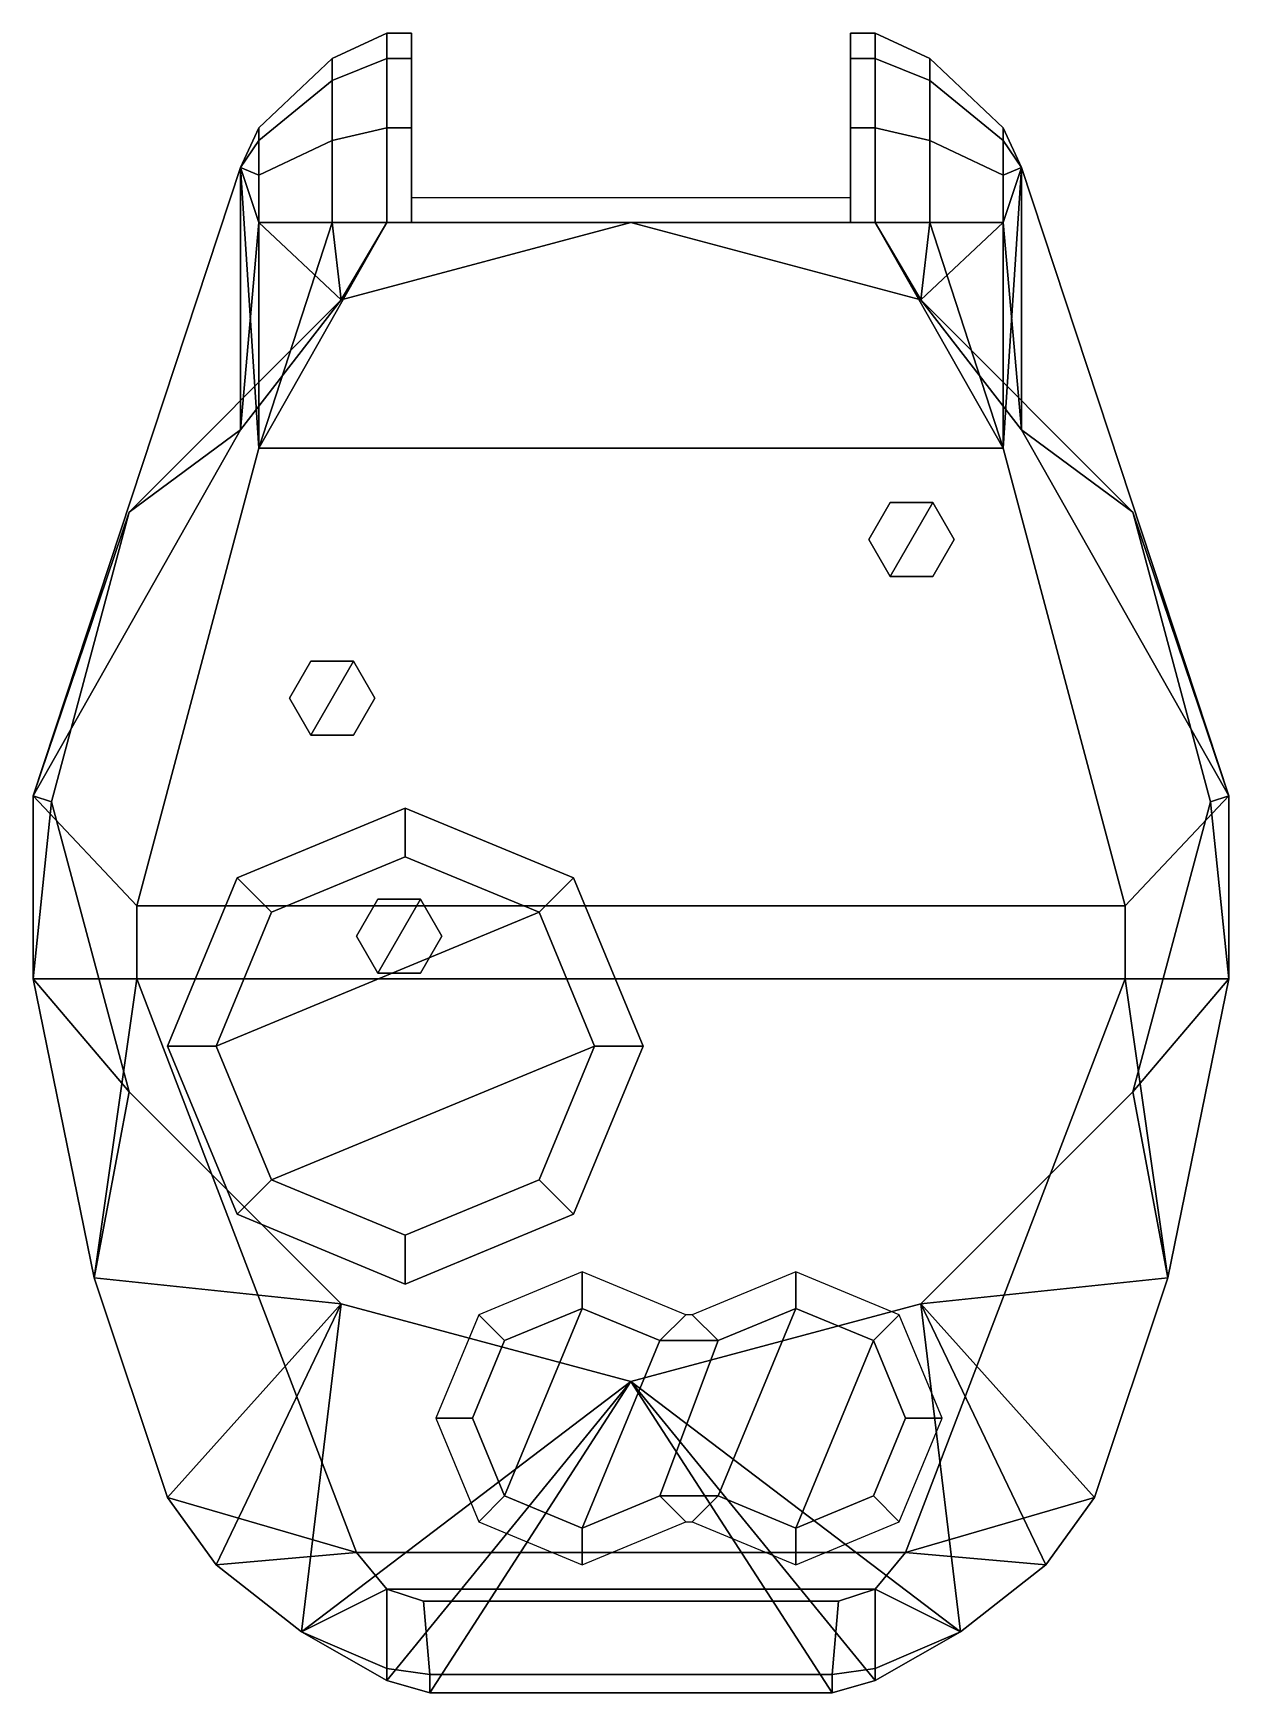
# Model space of a CAD drawing. Extents: x -0.98 to 0.98, y -1.46 to 1.26.
import ezdxf

# ---------------------------------------------------------------- set-up
doc = ezdxf.new("R2010")
doc.units = 0
doc.layers.add('TURRET', color=2, linetype='CONTINUOUS')

msp = doc.modelspace()

# ---------------------------------------------------------------- linework, layer by layer
at = {"layer": 'TURRET'}
for points in [[(-0.4899999999999998, 1.218467875173176, 0.4200000000000001), (-0.3999999999999999, 1.259999999999999, 0.4200000000000001), (-0.3999999999999999, 1.218467875173176, 0.264999999999999), (-0.4899999999999998, 1.1825, 0.2857660624134104)], [(-0.4899999999999998, 1.1825, 0.5542339375865899), (-0.3999999999999999, 1.218467875173176, 0.5749999999999977), (-0.3999999999999999, 1.259999999999999, 0.4200000000000001), (-0.4899999999999998, 1.218467875173176, 0.4200000000000001)], [(-0.36, 1.218467875173176, 0.5750000000000013), (-0.36, 1.259999999999999, 0.4200000000000001), (-0.4, 1.259999999999999, 0.4200000000000001), (-0.4, 1.218467875173176, 0.5750000000000013)], [(-0.36, 1.259999999999999, 0.4200000000000001), (-0.36, 1.218467875173176, 0.264999999999999), (-0.4, 1.218467875173176, 0.264999999999999), (-0.4, 1.259999999999999, 0.4200000000000001)], [(0.4, 1.259999999999999, 0.4200000000000001), (0.4, 1.218467875173176, 0.264999999999999), (0.36, 1.218467875173176, 0.264999999999999), (0.36, 1.259999999999999, 0.4200000000000001)], [(0.4, 1.218467875173176, 0.5750000000000013), (0.4, 1.259999999999999, 0.4200000000000001), (0.36, 1.259999999999999, 0.4200000000000001), (0.36, 1.218467875173176, 0.5750000000000013)], [(0.4899999999999994, 1.1825, 0.2857660624134104), (0.3999999999999995, 1.218467875173176, 0.2650000000000026), (0.3999999999999995, 1.259999999999999, 0.4200000000000001), (0.4899999999999994, 1.218467875173176, 0.4200000000000001)], [(0.4899999999999994, 1.218467875173176, 0.4200000000000001), (0.3999999999999995, 1.259999999999999, 0.4200000000000001), (0.3999999999999999, 1.218467875173176, 0.5750000000000013), (0.4899999999999998, 1.1825, 0.5542339375865899)], [(-0.6099999999999999, 1.104999999999999, 0.4200000000000001), (-0.4899999999999998, 1.218467875173176, 0.4200000000000001), (-0.4899999999999998, 1.1825, 0.2857660624134104), (-0.6099999999999999, 1.084233937586588, 0.3424999999999996)], [(-0.6099999999999999, 1.084233937586588, 0.4974999999999972), (-0.4899999999999998, 1.1825, 0.5542339375865899), (-0.4899999999999998, 1.218467875173176, 0.4200000000000001), (-0.6099999999999999, 1.104999999999999, 0.4200000000000001)], [(-0.4899999999999998, 1.084233937586589, 0.6525000000000019), (-0.3999999999999999, 1.105, 0.6884678751731761), (-0.3999999999999999, 1.218467875173176, 0.5749999999999977), (-0.4899999999999998, 1.1825, 0.5542339375865899)], [(-0.4899999999999998, 1.1825, 0.2857660624134104), (-0.3999999999999999, 1.218467875173176, 0.264999999999999), (-0.3999999999999999, 1.105, 0.1515321248268242), (-0.4899999999999998, 1.084233937586589, 0.1874999999999984)], [(-0.36, 1.105, 0.6884678751731761), (-0.36, 1.218467875173176, 0.5750000000000013), (-0.4, 1.218467875173176, 0.5750000000000013), (-0.4, 1.105, 0.6884678751731761)], [(-0.36, 1.218467875173176, 0.264999999999999), (-0.36, 1.105, 0.1515321248268242), (-0.4, 1.105, 0.1515321248268242), (-0.4, 1.218467875173176, 0.264999999999999)], [(0.4, 1.105, 0.6884678751731761), (0.4, 1.218467875173176, 0.5750000000000013), (0.36, 1.218467875173176, 0.5750000000000013), (0.36, 1.105, 0.6884678751731761)], [(0.4, 1.218467875173176, 0.264999999999999), (0.4, 1.105, 0.1515321248268242), (0.36, 1.105, 0.1515321248268242), (0.36, 1.218467875173176, 0.264999999999999)], [(0.4899999999999998, 1.1825, 0.5542339375865899), (0.3999999999999999, 1.218467875173176, 0.5750000000000013), (0.3999999999999999, 1.105, 0.6884678751731761), (0.4899999999999998, 1.084233937586589, 0.6525000000000019)], [(0.4899999999999994, 1.084233937586589, 0.1874999999999984), (0.3999999999999995, 1.105, 0.1515321248268242), (0.3999999999999995, 1.218467875173176, 0.2650000000000026), (0.4899999999999994, 1.1825, 0.2857660624134104)], [(0.6099999999999995, 1.084233937586588, 0.3425000000000031), (0.4899999999999994, 1.1825, 0.2857660624134104), (0.4899999999999994, 1.218467875173176, 0.4200000000000001), (0.6099999999999995, 1.104999999999999, 0.4200000000000001)], [(0.6099999999999995, 1.104999999999999, 0.4200000000000001), (0.4899999999999994, 1.218467875173176, 0.4200000000000001), (0.4899999999999998, 1.1825, 0.5542339375865899), (0.6099999999999999, 1.084233937586588, 0.4975000000000007)], [(-0.6099999999999999, 1.027499999999999, 0.5542339375865899), (-0.4899999999999998, 1.084233937586589, 0.6525000000000019), (-0.4899999999999998, 1.1825, 0.5542339375865899), (-0.6099999999999999, 1.084233937586588, 0.4974999999999972)], [(-0.6099999999999999, 1.084233937586588, 0.3424999999999996), (-0.4899999999999998, 1.1825, 0.2857660624134104), (-0.4899999999999998, 1.084233937586589, 0.1874999999999984), (-0.6099999999999999, 1.027499999999999, 0.2857660624134104)], [(0.6099999999999999, 1.084233937586588, 0.4975000000000007), (0.4899999999999998, 1.1825, 0.5542339375865899), (0.4899999999999998, 1.084233937586589, 0.6525000000000019), (0.6099999999999999, 1.027499999999999, 0.5542339375865899)], [(0.6099999999999995, 1.027499999999999, 0.2857660624134104), (0.4899999999999994, 1.084233937586589, 0.1874999999999984), (0.4899999999999994, 1.1825, 0.2857660624134104), (0.6099999999999995, 1.084233937586588, 0.3425000000000031)], [(-0.6400000000000006, 1.04, 0.3300000000000003), (-0.6099999999999999, 1.084233937586588, 0.4974999999999972), (-0.6099999999999999, 1.104999999999999, 0.4200000000000001), (-0.6400000000000006, 1.04, 0.3300000000000003)], [(-0.6400000000000006, 1.04, 0.3300000000000003), (-0.6099999999999999, 1.104999999999999, 0.4200000000000001), (-0.6099999999999999, 1.084233937586588, 0.3424999999999996), (-0.6400000000000006, 1.04, 0.3300000000000003)], [(-0.4899999999999998, 1.084233937586589, 0.1874999999999984), (-0.3999999999999999, 1.105, 0.1515321248268242), (-0.3999999999999999, 0.9499999999999992, 0.1100000000000014), (-0.4899999999999998, 0.9499999999999992, 0.1515321248268242)], [(-0.4899999999999998, 0.9499999999999992, 0.6884678751731761), (-0.3999999999999999, 0.9499999999999992, 0.7299999999999989), (-0.3999999999999999, 1.105, 0.6884678751731761), (-0.4899999999999998, 1.084233937586589, 0.6525000000000019)], [(-0.36, 1.105, 0.1515321248268242), (-0.36, 0.9500000000000001, 0.1100000000000014), (-0.4, 0.9500000000000001, 0.1100000000000014), (-0.4, 1.105, 0.1515321248268242)], [(-0.36, 0.9500000000000001, 0.7300000000000006), (-0.36, 1.105, 0.6884678751731761), (-0.4, 1.105, 0.6884678751731761), (-0.4, 0.9500000000000001, 0.7300000000000006)], [(0.4, 1.105, 0.1515321248268242), (0.4, 0.9500000000000001, 0.1100000000000014), (0.36, 0.9500000000000001, 0.1100000000000014), (0.36, 1.105, 0.1515321248268242)], [(0.4, 0.9500000000000001, 0.7300000000000006), (0.4, 1.105, 0.6884678751731761), (0.36, 1.105, 0.6884678751731761), (0.36, 0.9500000000000001, 0.7300000000000006)], [(0.4899999999999994, 0.9499999999999992, 0.1515321248268242), (0.3999999999999995, 0.9499999999999992, 0.1100000000000014), (0.3999999999999995, 1.105, 0.1515321248268242), (0.4899999999999994, 1.084233937586589, 0.1874999999999984)], [(0.4899999999999998, 1.084233937586589, 0.6525000000000019), (0.3999999999999999, 1.105, 0.6884678751731761), (0.3999999999999999, 0.9499999999999992, 0.7299999999999989), (0.4899999999999998, 0.9499999999999992, 0.6884678751731761)], [(0.6400000000000006, 1.04, 0.3300000000000038), (0.6099999999999995, 1.104999999999999, 0.4200000000000001), (0.6099999999999999, 1.084233937586588, 0.4975000000000007), (0.6400000000000006, 1.04, 0.3300000000000038)], [(0.6400000000000006, 1.04, 0.3300000000000038), (0.6099999999999995, 1.084233937586588, 0.3425000000000031), (0.6099999999999995, 1.104999999999999, 0.4200000000000001), (0.6400000000000006, 1.04, 0.3300000000000038)], [(-0.6400000000000006, 1.04, 0.3300000000000003), (-0.6099999999999999, 1.027499999999999, 0.5542339375865899), (-0.6099999999999999, 1.084233937586588, 0.4974999999999972), (-0.6400000000000006, 1.04, 0.3300000000000003)], [(-0.6400000000000006, 1.04, 0.3300000000000003), (-0.6099999999999999, 1.084233937586588, 0.3424999999999996), (-0.6099999999999999, 1.027499999999999, 0.2857660624134104), (-0.6400000000000006, 1.04, 0.3300000000000003)], [(-0.6099999999999999, 0.9499999999999992, 0.5749999999999977), (-0.4899999999999998, 0.9499999999999992, 0.6884678751731761), (-0.4899999999999998, 1.084233937586589, 0.6525000000000019), (-0.6099999999999999, 1.027499999999999, 0.5542339375865899)], [(-0.6099999999999999, 1.027499999999999, 0.2857660624134104), (-0.4899999999999998, 1.084233937586589, 0.1874999999999984), (-0.4899999999999998, 0.9499999999999992, 0.1515321248268242), (-0.6099999999999999, 0.9499999999999992, 0.2650000000000026)], [(0.6099999999999999, 1.027499999999999, 0.5542339375865899), (0.4899999999999998, 1.084233937586589, 0.6525000000000019), (0.4899999999999998, 0.9499999999999992, 0.6884678751731761), (0.6099999999999999, 0.9499999999999992, 0.5749999999999977)], [(0.6099999999999995, 0.9499999999999992, 0.2650000000000026), (0.4899999999999994, 0.9499999999999992, 0.1515321248268242), (0.4899999999999994, 1.084233937586589, 0.1874999999999984), (0.6099999999999995, 1.027499999999999, 0.2857660624134104)], [(0.6400000000000006, 1.04, 0.3300000000000038), (0.6099999999999999, 1.084233937586588, 0.4975000000000007), (0.6099999999999999, 1.027499999999999, 0.5542339375865899), (0.6400000000000006, 1.04, 0.3300000000000038)], [(0.6400000000000006, 1.04, 0.3300000000000038), (0.6099999999999995, 1.027499999999999, 0.2857660624134104), (0.6099999999999995, 1.084233937586588, 0.3425000000000031), (0.6400000000000006, 1.04, 0.3300000000000038)], [(-0.9800000000000004, 0.0099999999999998, 0.3300000000000003), (-0.6400000000000006, 1.04, 0.3300000000000003), (-0.6400000000000006, 0.6099999999999995, 0.1700000000000001), (-0.9800000000000004, 0.0099999999999998, 0.1700000000000001)], [(-0.8099999999999987, -0.169999999999999, 0.8299999999999966), (-0.6099999999999995, 0.5800000000000001, 0.8299999999999966), (-0.6400000000000006, 1.04, 0.3300000000000003), (-0.9800000000000004, 0.0099999999999998, 0.3300000000000003)], [(-0.6099999999999997, 0.5800000000000001, 0.8299999999999966), (-0.6099999999999997, 0.5800000000000001, 0.8299999999999966), (-0.6099999999999999, 0.9499999999999992, 0.5749999999999977), (-0.6400000000000006, 1.04, 0.3300000000000003)], [(-0.6400000000000006, 1.04, 0.3300000000000003), (-0.6099999999999999, 0.9499999999999921, 0.5750000000000013), (-0.6099999999999999, 1.027499999999999, 0.5542339375865899), (-0.6400000000000006, 1.04, 0.3300000000000003)], [(-0.6400000000000006, 1.04, 0.3300000000000003), (-0.6099999999999999, 1.027499999999999, 0.2857660624134104), (-0.6099999999999999, 0.9499999999999992, 0.2650000000000026), (-0.6400000000000006, 1.04, 0.3300000000000003)], [(-0.6400000000000006, 1.04, 0.3300000000000003), (-0.6099999999999999, 0.9499999999999992, 0.2650000000000026), (-0.6400000000000006, 0.6099999999999995, 0.1700000000000001), (-0.6400000000000006, 1.04, 0.3300000000000003)], [(0.9800000000000004, 0.0099999999999998, 0.3300000000000038), (0.6400000000000006, 1.04, 0.3300000000000038), (0.61, 0.5800000000000001, 0.8299999999999966), (0.81, -0.169999999999999, 0.8299999999999966)], [(0.6400000000000006, 1.04, 0.3300000000000038), (0.6099999999999999, 0.9499999999999992, 0.5749999999999977), (0.6099999999999999, 0.5800000000000001, 0.8299999999999966), (0.6400000000000006, 1.04, 0.3300000000000038)], [(0.6400000000000006, 1.04, 0.3300000000000038), (0.6099999999999999, 1.027499999999999, 0.5542339375865899), (0.6099999999999999, 0.9499999999999921, 0.5750000000000013), (0.6400000000000006, 1.04, 0.3300000000000038)], [(0.6400000000000006, 1.04, 0.3300000000000038), (0.6099999999999995, 0.9499999999999992, 0.2650000000000026), (0.6099999999999995, 1.027499999999999, 0.2857660624134104), (0.6400000000000006, 1.04, 0.3300000000000038)], [(0.6400000000000006, 1.04, 0.3300000000000038), (0.6400000000000006, 0.6099999999999995, 0.1700000000000037), (0.6099999999999995, 0.9499999999999992, 0.2650000000000026), (0.6400000000000006, 1.04, 0.3300000000000038)], [(0.9800000000000004, 0.0099999999999998, 0.1700000000000037), (0.6400000000000006, 0.6099999999999995, 0.1700000000000037), (0.6400000000000006, 1.04, 0.3300000000000038), (0.9800000000000004, 0.0099999999999998, 0.3300000000000038)], [(0.36, 0.9500000000000001, 0.7300000000000006), (0.3599999999999999, 0.9900000000000002, 0.719282032302756), (-0.36, 0.9900000000000002, 0.719282032302756), (-0.36, 0.9500000000000001, 0.7300000000000006)], [(-0.6400000000000006, 0.6099999999999995, 0.1700000000000001), (-0.6099999999999999, 0.9499999999999992, 0.2650000000000026), (-0.4749999999999999, 0.8227241335952166, 0.0999999999999999)], [(-0.6099999999999997, 0.5800000000000001, 0.8299999999999966), (-0.6099999999999994, 0.5800000000000001, 0.8299999999999966), (-0.4899999999999998, 0.9499999999999992, 0.6884678751731761), (-0.6099999999999999, 0.9499999999999992, 0.5749999999999977)], [(-0.6099999999999999, 0.9499999999999992, 0.2650000000000026), (-0.4899999999999998, 0.9499999999999992, 0.1515321248268242), (-0.4749999999999999, 0.8227241335952166, 0.0999999999999999)], [(0.61, 0.5800000000000001, 0.8299999999999966), (0.4, 0.9500000000000001, 0.7299999999999989), (-0.4, 0.9500000000000001, 0.7299999999999989), (-0.6099999999999994, 0.5800000000000001, 0.8299999999999966)], [(-0.6099999999999994, 0.5800000000000001, 0.8299999999999966), (-0.6099999999999994, 0.5800000000000001, 0.8299999999999966), (-0.3999999999999999, 0.9500000000000001, 0.7299999999999989), (-0.4899999999999998, 0.9499999999999992, 0.6884678751731761)], [(-0.4899999999999998, 0.9499999999999992, 0.1515321248268242), (-0.3999999999999999, 0.9499999999999992, 0.1100000000000014), (-0.4749999999999999, 0.8227241335952166, 0.0999999999999999)], [(1e-16, 0.9500000000000001), (-0.4749999999999999, 0.8227241335952166), (-0.4749999999999999, 0.8227241335952166, 0.0999999999999999), (1e-16, 0.9500000000000001, 0.0999999999999999)], [(1e-16, 0.9500000000000001, 0.0999999999999999), (-0.4749999999999999, 0.8227241335952166, 0.0999999999999999), (-0.4, 0.9500000000000001, 0.1100000000000014), (-0.3999999999999999, 0.9500000000000001, 0.1100000000000014)], [(0.4, 0.9499999999999992, 0.1100000000000014), (1e-16, 0.9500000000000001, 0.0999999999999999), (-0.3999999999999999, 0.9500000000000001, 0.1100000000000014)], [(0.4750000000000001, 0.8227241335952166), (1e-16, 0.9500000000000001), (1e-16, 0.9500000000000001, 0.0999999999999999), (0.4750000000000001, 0.8227241335952166, 0.0999999999999999)], [(0.4750000000000001, 0.8227241335952166, 0.0999999999999999), (1e-16, 0.9500000000000001, 0.0999999999999999), (0.3999999999999995, 0.9499999999999992, 0.1100000000000014), (0.4, 0.9499999999999992, 0.1100000000000014)], [(0.4899999999999994, 0.9499999999999992, 0.1515321248268242), (0.4750000000000001, 0.8227241335952166, 0.0999999999999999), (0.4, 0.9500000000000001, 0.1100000000000014)], [(0.4899999999999998, 0.9499999999999992, 0.6884678751731761), (0.4, 0.9500000000000001, 0.7300000000000006), (0.61, 0.5800000000000001, 0.8299999999999966)], [(0.6099999999999995, 0.9499999999999992, 0.2650000000000026), (0.4750000000000001, 0.8227241335952166, 0.0999999999999999), (0.49, 0.9500000000000001, 0.1515321248268242)], [(0.6400000000000006, 0.6099999999999995, 0.1700000000000037), (0.4750000000000001, 0.8227241335952166, 0.0999999999999999), (0.6100000000000002, 0.9500000000000001, 0.2650000000000026)], [(0.6099999999999999, 0.9499999999999992, 0.5749999999999977), (0.4899999999999998, 0.9499999999999992, 0.6884678751731761), (0.61, 0.5800000000000001, 0.8299999999999966)], [(-0.4749999999999999, 0.8227241335952166), (-0.8227241335952165, 0.4750000000000006), (-0.8227241335952165, 0.4750000000000006, 0.0999999999999999), (-0.4749999999999999, 0.8227241335952166, 0.0999999999999999)], [(-0.8227241335952165, 0.4750000000000006, 0.0999999999999999), (-0.6400000000000007, 0.6099999999999995, 0.1700000000000001), (-0.475, 0.8227241335952166, 0.0999999999999999)], [(0.8227241335952166, 0.4749999999999997), (0.4750000000000001, 0.8227241335952166), (0.4750000000000001, 0.8227241335952166, 0.0999999999999999), (0.8227241335952166, 0.4749999999999997, 0.0999999999999999)], [(0.8227241335952166, 0.4749999999999997, 0.0999999999999999), (0.4750000000000001, 0.8227241335952166, 0.0999999999999999), (0.6400000000000025, 0.609999999999979, 0.1699999999999966)], [(-0.9800000000000004, 0.0099999999999998, 0.1700000000000001), (-0.6400000000000007, 0.6099999999999995, 0.1700000000000001), (-0.8227241335952165, 0.4750000000000006, 0.0999999999999999)], [(0.8227241335952166, 0.4749999999999997, 0.0999999999999999), (0.6400000000000006, 0.6099999999999995, 0.1700000000000037), (0.9800000000000023, 0.0099999999999794, 0.1699999999999966)], [(-0.6099999999999995, 0.5800000000000001, 0.8299999999999966), (-0.8099999999999987, -0.169999999999999, 0.8299999999999966), (0.81, -0.169999999999999, 0.8299999999999966), (0.61, 0.5800000000000001, 0.8299999999999966)], [(0.425, 0.4906217782649103, 0.8300000000000002), (0.39, 0.4299999999999998, 0.8300000000000002), (0.39, 0.4299999999999998, 0.9299999999999998), (0.425, 0.4906217782649103, 0.9299999999999998)], [(0.425, 0.4906217782649103, 0.9299999999999998), (0.3899999999999999, 0.4299999999999998, 0.9299999999999998), (0.425, 0.3693782217350892, 0.9299999999999998), (0.4950000000000001, 0.4906217782649103, 0.9299999999999998)], [(0.4950000000000001, 0.4906217782649103, 0.8300000000000002), (0.425, 0.4906217782649103, 0.8300000000000002), (0.425, 0.4906217782649103, 0.9299999999999998), (0.4950000000000001, 0.4906217782649103, 0.9299999999999998)], [(0.4950000000000001, 0.4906217782649103, 0.9299999999999998), (0.425, 0.3693782217350892, 0.9299999999999998), (0.495, 0.3693782217350892, 0.9299999999999998), (0.5299999999999999, 0.4299999999999998, 0.9299999999999998)], [(0.5300000000000001, 0.4299999999999998, 0.8300000000000002), (0.4950000000000001, 0.4906217782649103, 0.8300000000000002), (0.4950000000000001, 0.4906217782649103, 0.9299999999999998), (0.5300000000000001, 0.4299999999999998, 0.9299999999999998)], [(-0.8227241335952165, 0.4750000000000006, 0.0999999999999999), (-0.8227241335952165, 0.4750000000000006, 0.0999999999999999), (-0.9499999999999984, -5.3e-15, 0.0999999999999999), (-0.9800000000000004, 0.0099999999999998, 0.1700000000000001)], [(-0.8227241335952165, 0.4750000000000006), (-0.95, 9e-16), (-0.95, 9e-16, 0.0999999999999999), (-0.8227241335952165, 0.4750000000000006, 0.0999999999999999)], [(0.95, 0), (0.8227241335952166, 0.4749999999999997), (0.8227241335952166, 0.4749999999999997, 0.0999999999999999), (0.95, 0, 0.0999999999999999)], [(0.9799999999999943, 0.0099999999999758, 0.169999999999993), (0.95, 0, 0.0999999999999999), (0.8227241335952166, 0.4749999999999997, 0.0999999999999999)], [(0.39, 0.4299999999999998, 0.8300000000000002), (0.425, 0.3693782217350892, 0.8300000000000002), (0.425, 0.3693782217350892, 0.9299999999999998), (0.39, 0.4299999999999998, 0.9299999999999998)], [(0.495, 0.3693782217350892, 0.8300000000000002), (0.5300000000000001, 0.4299999999999998, 0.8300000000000002), (0.5300000000000001, 0.4299999999999998, 0.9299999999999998), (0.495, 0.3693782217350892, 0.9299999999999998)], [(0.425, 0.3693782217350892, 0.8300000000000002), (0.495, 0.3693782217350892, 0.8300000000000002), (0.495, 0.3693782217350892, 0.9299999999999998), (0.425, 0.3693782217350892, 0.9299999999999998)], [(-0.525, 0.2306217782649105, 0.8300000000000002), (-0.56, 0.1699999999999999, 0.8300000000000002), (-0.56, 0.1699999999999999, 0.9299999999999998), (-0.525, 0.2306217782649105, 0.9299999999999998)], [(-0.525, 0.2306217782649105, 0.9299999999999998), (-0.56, 0.1699999999999999, 0.9299999999999998), (-0.525, 0.1093782217350894, 0.9299999999999998), (-0.455, 0.2306217782649105, 0.9299999999999998)], [(-0.455, 0.2306217782649105, 0.8300000000000002), (-0.525, 0.2306217782649105, 0.8300000000000002), (-0.525, 0.2306217782649105, 0.9299999999999998), (-0.455, 0.2306217782649105, 0.9299999999999998)], [(-0.455, 0.2306217782649105, 0.9299999999999998), (-0.525, 0.1093782217350894, 0.9299999999999998), (-0.4550000000000001, 0.1093782217350894, 0.9299999999999998), (-0.4200000000000001, 0.1699999999999999, 0.9299999999999998)], [(-0.42, 0.1699999999999999, 0.8300000000000002), (-0.455, 0.2306217782649105, 0.8300000000000002), (-0.455, 0.2306217782649105, 0.9299999999999998), (-0.42, 0.1699999999999999, 0.9299999999999998)], [(-0.56, 0.1699999999999999, 0.8300000000000002), (-0.525, 0.1093782217350894, 0.8300000000000002), (-0.525, 0.1093782217350894, 0.9299999999999998), (-0.56, 0.1699999999999999, 0.9299999999999998)], [(-0.4550000000000001, 0.1093782217350894, 0.8300000000000002), (-0.42, 0.1699999999999999, 0.8300000000000002), (-0.42, 0.1699999999999999, 0.9299999999999998), (-0.4550000000000001, 0.1093782217350894, 0.9299999999999998)], [(-0.525, 0.1093782217350894, 0.8300000000000002), (-0.4550000000000001, 0.1093782217350894, 0.8300000000000002), (-0.4550000000000001, 0.1093782217350894, 0.9299999999999998), (-0.525, 0.1093782217350894, 0.9299999999999998)], [(-0.9800000000000004, 0.0099999999999998, 0.3300000000000003), (-0.9800000000000004, -0.2899999999999991, 0.3300000000000003), (-0.8099999999999987, -0.2899999999999991, 0.8299999999999966), (-0.8099999999999987, -0.169999999999999, 0.8299999999999966)], [(-0.9800000000000004, 0.0099999999999998, 0.1700000000000001), (-0.9800000000000004, -0.2899999999999991, 0.1700000000000001), (-0.9800000000000004, -0.2899999999999991, 0.3300000000000003), (-0.9800000000000004, 0.0099999999999998, 0.3300000000000003)], [(-0.9800000000000004, 0.0099999999999998, 0.1700000000000001), (-0.9800000000000004, 0.0099999999999998, 0.1700000000000001), (-0.949999999999998, -1.8e-15, 0.0999999999999999), (-0.9800000000000004, -0.2899999999999991, 0.1700000000000001)], [(-0.95, 9e-16, 0.0999999999999999), (-0.95, 9e-16, 0.0999999999999999), (-0.8227241335952173, -0.4749999999999997, 0.0999999999999999), (-0.9800000000000004, -0.2899999999999991, 0.1700000000000001)], [(-0.95, 9e-16), (-0.822724133595217, -0.4749999999999997), (-0.822724133595217, -0.4749999999999997, 0.0999999999999999), (-0.95, 9e-16, 0.0999999999999999)], [(0.81, -0.169999999999999, 0.8299999999999966), (0.81, -0.2899999999999991, 0.8299999999999966), (0.9800000000000004, -0.2899999999999991, 0.3300000000000038), (0.9800000000000004, 0.0099999999999998, 0.3300000000000038)], [(0.8227241335952168, -0.4749999999999997), (0.95, 0), (0.95, 0, 0.0999999999999999), (0.8227241335952168, -0.4749999999999997, 0.0999999999999999)], [(0.8227241335952168, -0.4749999999999997, 0.0999999999999999), (0.95, 0, 0.0999999999999999), (0.9799999999999988, -0.2900000000000062, 0.1700000000000037)], [(0.9799999999999981, -0.2899999999999991, 0.1700000000000037), (0.95, 0, 0.0999999999999999), (0.9799999999999943, 0.0099999999999758, 0.169999999999993)], [(0.9800000000000004, 0.0099999999999998, 0.3300000000000038), (0.9800000000000004, -0.2899999999999991, 0.3300000000000038), (0.9800000000000004, -0.2899999999999991, 0.1700000000000037), (0.9800000000000004, 0.0099999999999998, 0.1700000000000037)], [(-0.37, -0.0100000000000007, 0.8300000000000002), (-0.6457716446627535, -0.1242283553372472, 0.8300000000000002), (-0.6457716446627535, -0.1242283553372472, 0.9900000000000003), (-0.37, -0.0100000000000007, 0.9900000000000003)], [(-0.37, -0.0100000000000007, 0.9900000000000021), (-0.6457716446627535, -0.1242283553372472, 0.9900000000000021), (-0.5892031021678297, -0.1807968978321703, 1.06), (-0.37, -0.0900000000000008, 1.06)], [(-0.0942283553372465, -0.1242283553372472, 0.8300000000000002), (-0.37, -0.0100000000000007, 0.8300000000000002), (-0.37, -0.0100000000000007, 0.9900000000000003), (-0.0942283553372465, -0.1242283553372472, 0.9900000000000003)], [(-0.0942283553372465, -0.1242283553372472, 0.9900000000000021), (-0.37, -0.0100000000000007, 0.9900000000000021), (-0.37, -0.0900000000000008, 1.06), (-0.1507968978321703, -0.1807968978321703, 1.06)], [(-0.3700000000000008, -0.0900000000000008, 1.06), (-0.5892031021678297, -0.1807968978321703, 1.06), (-0.6799999999999999, -0.4000000000000004, 1.06), (-0.1507968978321703, -0.1807968978321703, 1.06)], [(-0.6457716446627535, -0.1242283553372472, 0.8300000000000002), (-0.76, -0.4000000000000004, 0.8300000000000002), (-0.76, -0.4000000000000004, 0.9900000000000003), (-0.6457716446627535, -0.1242283553372472, 0.9900000000000003)], [(-0.6457716446627535, -0.1242283553372472, 0.9900000000000021), (-0.76, -0.4000000000000004, 0.9900000000000021), (-0.6799999999999999, -0.4000000000000004, 1.06), (-0.5892031021678297, -0.1807968978321703, 1.06)], [(0.02, -0.4000000000000004, 0.9900000000000021), (-0.0942283553372465, -0.1242283553372472, 0.9900000000000021), (-0.1507968978321703, -0.1807968978321703, 1.06), (-0.0600000000000001, -0.4000000000000004, 1.06)], [(0.02, -0.4000000000000004, 0.8300000000000002), (-0.0942283553372465, -0.1242283553372472, 0.8300000000000002), (-0.0942283553372465, -0.1242283553372472, 0.9900000000000003), (0.02, -0.4000000000000004, 0.9900000000000003)], [(-0.415, -0.1593782217350892, 1.06), (-0.45, -0.2199999999999997, 1.06), (-0.45, -0.2199999999999997, 1.15), (-0.415, -0.1593782217350892, 1.15)], [(-0.415, -0.1593782217350892, 1.15), (-0.4500000000000001, -0.2199999999999997, 1.15), (-0.4150000000000001, -0.2806217782649103, 1.15), (-0.345, -0.1593782217350892, 1.15)], [(-0.345, -0.1593782217350892, 1.06), (-0.415, -0.1593782217350892, 1.06), (-0.415, -0.1593782217350892, 1.15), (-0.345, -0.1593782217350892, 1.15)], [(-0.345, -0.1593782217350892, 1.15), (-0.4150000000000001, -0.2806217782649103, 1.15), (-0.3450000000000001, -0.2806217782649103, 1.15), (-0.31, -0.2199999999999997, 1.15)], [(-0.31, -0.2199999999999997, 1.06), (-0.345, -0.1593782217350892, 1.06), (-0.345, -0.1593782217350892, 1.15), (-0.31, -0.2199999999999997, 1.15)], [(-0.8099999999999987, -0.169999999999999, 0.8299999999999966), (-0.8099999999999987, -0.2899999999999991, 0.8299999999999966), (0.81, -0.2899999999999991, 0.8299999999999966), (0.81, -0.169999999999999, 0.8299999999999966)], [(-0.1507968978321703, -0.1807968978321703, 1.06), (-0.6799999999999999, -0.4000000000000004, 1.06), (-0.5892031021678298, -0.6192031021678304, 1.06), (-0.0600000000000001, -0.4000000000000004, 1.06)], [(-0.45, -0.2199999999999997, 1.06), (-0.4150000000000001, -0.2806217782649103, 1.06), (-0.4150000000000001, -0.2806217782649103, 1.15), (-0.45, -0.2199999999999997, 1.15)], [(-0.345, -0.2806217782649103, 1.06), (-0.31, -0.2199999999999997, 1.06), (-0.31, -0.2199999999999997, 1.15), (-0.345, -0.2806217782649103, 1.15)], [(-0.9800000000000004, -0.2899999999999991, 0.3300000000000003), (-0.879999999999999, -0.7799999999999994, 0.3300000000000003), (-0.8099999999999987, -0.2899999999999991, 0.8299999999999966)], [(-0.9800000000000004, -0.2899999999999991, 0.1700000000000001), (-0.879999999999999, -0.7799999999999994, 0.1700000000000001), (-0.879999999999999, -0.7799999999999994, 0.3300000000000003), (-0.9800000000000004, -0.2899999999999991, 0.3300000000000003)], [(-0.9800000000000004, -0.2899999999999991, 0.1700000000000001), (-0.9800000000000004, -0.2899999999999991, 0.1700000000000001), (-0.822724133595217, -0.4749999999999997, 0.0999999999999999), (-0.879999999999999, -0.7799999999999994, 0.1700000000000001)], [(-0.879999999999999, -0.7799999999999994, 0.3300000000000003), (-0.759999999999998, -1.139999999999999, 0.3300000000000003), (-0.4499999999999993, -1.23, 0.8299999999999966), (-0.8099999999999987, -0.2899999999999991, 0.8299999999999966)], [(-0.8099999999999987, -0.2899999999999991, 0.8299999999999966), (-0.4499999999999993, -1.23, 0.8299999999999966), (0.45, -1.23, 0.8299999999999966), (0.81, -0.2899999999999991, 0.8299999999999966)], [(-0.4150000000000001, -0.2806217782649103, 1.06), (-0.345, -0.2806217782649103, 1.06), (-0.345, -0.2806217782649103, 1.15), (-0.4150000000000001, -0.2806217782649103, 1.15)], [(0.81, -0.2899999999999991, 0.8299999999999966), (0.45, -1.23, 0.8299999999999966), (0.759999999999998, -1.139999999999999, 0.3300000000000038), (0.879999999999999, -0.7799999999999994, 0.3300000000000038)], [(0.81, -0.2899999999999991, 0.8299999999999966), (0.81, -0.2899999999999991, 0.8299999999999966), (0.879999999999999, -0.7799999999999994, 0.3300000000000038), (0.9800000000000004, -0.2899999999999991, 0.3300000000000038)], [(0.8227241335952168, -0.4749999999999997, 0.0999999999999999), (0.9800000000000004, -0.2899999999999991, 0.1700000000000037), (0.8799999999999997, -0.7800000000000002, 0.1700000000000037)], [(0.9800000000000004, -0.2899999999999991, 0.3300000000000038), (0.879999999999999, -0.7799999999999994, 0.3300000000000038), (0.879999999999999, -0.7799999999999994, 0.1700000000000037), (0.9800000000000004, -0.2899999999999991, 0.1700000000000037)], [(-0.76, -0.4000000000000004, 0.8300000000000002), (-0.6457716446627537, -0.6757716446627536, 0.8300000000000002), (-0.6457716446627537, -0.6757716446627536, 0.9900000000000003), (-0.76, -0.4000000000000004, 0.9900000000000003)], [(-0.76, -0.4000000000000004, 0.9900000000000021), (-0.6457716446627537, -0.6757716446627536, 0.9900000000000021), (-0.5892031021678298, -0.6192031021678304, 1.06), (-0.6799999999999999, -0.4000000000000004, 1.06)], [(-0.0600000000000001, -0.4000000000000004, 1.06), (-0.5892031021678297, -0.6192031021678304, 1.06), (-0.3700000000000001, -0.71, 1.06), (-0.1507968978321703, -0.6192031021678304, 1.06)], [(-0.0942283553372465, -0.6757716446627545, 0.9900000000000021), (0.02, -0.4000000000000004, 0.9900000000000021), (-0.0600000000000001, -0.4000000000000004, 1.06), (-0.1507968978321703, -0.6192031021678304, 1.06)], [(-0.0942283553372465, -0.6757716446627545, 0.8300000000000002), (0.02, -0.4000000000000004, 0.8300000000000002), (0.02, -0.4000000000000004, 0.9900000000000003), (-0.0942283553372465, -0.6757716446627545, 0.9900000000000003)], [(-0.822724133595217, -0.4749999999999997, 0.0999999999999999), (-0.822724133595217, -0.4749999999999997, 0.0999999999999999), (-0.4750000000000004, -0.8227241335952166, 0.0999999999999999), (-0.879999999999999, -0.7799999999999994, 0.1700000000000001)], [(-0.822724133595217, -0.4749999999999997), (-0.4750000000000004, -0.8227241335952166), (-0.4750000000000004, -0.8227241335952166, 0.0999999999999999), (-0.822724133595217, -0.4749999999999997, 0.0999999999999999)], [(0.475, -0.8227241335952166), (0.8227241335952168, -0.4749999999999997), (0.8227241335952168, -0.4749999999999997, 0.0999999999999999), (0.475, -0.8227241335952166, 0.0999999999999999)], [(0.8227241335952168, -0.4749999999999997, 0.0999999999999999), (0.8799999999999994, -0.7800000000000002, 0.1700000000000037), (0.475, -0.8227241335952166, 0.0999999999999999)], [(-0.6457716446627537, -0.6757716446627536, 0.9900000000000021), (-0.3700000000000001, -0.7900000000000001, 0.9900000000000021), (-0.3700000000000001, -0.71, 1.06), (-0.5892031021678298, -0.6192031021678304, 1.06)], [(-0.3700000000000001, -0.7900000000000001, 0.9900000000000021), (-0.0942283553372465, -0.6757716446627545, 0.9900000000000021), (-0.1507968978321703, -0.6192031021678304, 1.06), (-0.3700000000000001, -0.71, 1.06)], [(-0.6457716446627537, -0.6757716446627536, 0.8300000000000002), (-0.3700000000000001, -0.7900000000000001, 0.8300000000000002), (-0.3700000000000001, -0.7900000000000001, 0.9900000000000003), (-0.6457716446627537, -0.6757716446627536, 0.9900000000000003)], [(-0.3700000000000001, -0.7900000000000001, 0.8300000000000002), (-0.0942283553372465, -0.6757716446627545, 0.8300000000000002), (-0.0942283553372465, -0.6757716446627545, 0.9900000000000003), (-0.3700000000000001, -0.7900000000000001, 0.9900000000000003)], [(-0.4750000000000004, -0.8227241335952166, 0.0999999999999999), (-0.4750000000000004, -0.8227241335952166, 0.0999999999999999), (-0.759999999999998, -1.139999999999999, 0.1700000000000001), (-0.879999999999999, -0.7799999999999994, 0.1700000000000001)], [(-0.879999999999999, -0.7799999999999994, 0.1700000000000001), (-0.759999999999998, -1.139999999999999, 0.1700000000000001), (-0.759999999999998, -1.139999999999999, 0.3300000000000003), (-0.879999999999999, -0.7799999999999994, 0.3300000000000003)], [(-0.0800000000000001, -0.7700000000000005, 0.8300000000000002), (-0.2497056274847706, -0.8402943725152294, 0.8300000000000002), (-0.2072792206135785, -0.8827207793864211, 0.9399999999999996), (-0.0800000000000001, -0.83, 0.9399999999999996)], [(0.0897056274847707, -0.8402943725152294, 0.8300000000000002), (-0.0800000000000001, -0.7700000000000005, 0.8300000000000002), (-0.0800000000000001, -0.83, 0.9399999999999996), (0.0472792206135785, -0.8827207793864211, 0.9399999999999996)], [(0.27, -0.7700000000000005, 0.8300000000000002), (0.1002943725152293, -0.8402943725152294, 0.8300000000000002), (0.1427207793864215, -0.8827207793864211, 0.9399999999999996), (0.27, -0.83, 0.9399999999999996)], [(0.4397056274847708, -0.8402943725152294, 0.8300000000000002), (0.27, -0.7700000000000005, 0.8300000000000002), (0.27, -0.83, 0.9399999999999996), (0.3972792206135786, -0.8827207793864211, 0.9399999999999996)], [(0.879999999999999, -0.7799999999999994, 0.1700000000000037), (0.7599999999999988, -1.139999999999999, 0.1700000000000037), (0.475, -0.8227241335952166, 0.0999999999999999)], [(0.879999999999999, -0.7799999999999994, 0.3300000000000038), (0.759999999999998, -1.139999999999999, 0.3300000000000038), (0.759999999999998, -1.139999999999999, 0.1700000000000037), (0.879999999999999, -0.7799999999999994, 0.1700000000000037)], [(-0.4750000000000004, -0.8227241335952166, 0.0999999999999999), (-0.4750000000000004, -0.8227241335952166, 0.0999999999999999), (-0.6799999999999998, -1.25, 0.1700000000000001), (-0.759999999999998, -1.139999999999999, 0.1700000000000001)], [(-0.4750000000000004, -0.8227241335952166, 0.0999999999999999), (-0.4750000000000004, -0.8227241335952166, 0.0999999999999999), (-0.5399999999999991, -1.36, 0.1700000000000001), (-0.6799999999999998, -1.25, 0.1700000000000001)], [(-2e-16, -0.9500000000000001, 0.0999999999999999), (-2e-16, -0.9500000000000001, 0.0999999999999999), (-0.5399999999999991, -1.36, 0.1700000000000001), (-0.4750000000000004, -0.8227241335952166, 0.0999999999999999)], [(-0.4750000000000004, -0.8227241335952166), (-2e-16, -0.9500000000000001), (-2e-16, -0.9500000000000001, 0.0999999999999999), (-0.4750000000000004, -0.8227241335952166, 0.0999999999999999)], [(-0.2497056274847706, -0.8402943725152294, 0.8300000000000002), (-0.3199999999999989, -1.009999999999999, 0.8300000000000002), (-0.26, -1.009999999999999, 0.9399999999999996), (-0.2072792206135785, -0.8827207793864211, 0.9399999999999996)], [(-0.2072792206135785, -1.137279220613578, 0.9399999999999996), (-0.0800000000000001, -0.83, 0.9399999999999996), (-0.2072792206135785, -0.8827207793864211, 0.9399999999999996), (-0.26, -1.009999999999999, 0.9399999999999996)], [(-0.0800000000000001, -1.189999999999999, 0.9399999999999996), (0.0472792206135785, -0.8827207793864211, 0.9399999999999996), (-0.0800000000000001, -0.83, 0.9399999999999996), (-0.2072792206135785, -1.137279220613578, 0.9399999999999996)], [(-2e-16, -0.9500000000000001), (0.475, -0.8227241335952166), (0.475, -0.8227241335952166, 0.0999999999999999), (-2e-16, -0.9500000000000001, 0.0999999999999999)], [(-2e-16, -0.9500000000000001, 0.0999999999999999), (0.475, -0.8227241335952166, 0.0999999999999999), (0.5399999999999995, -1.36, 0.1700000000000037), (0.5399999999999994, -1.36, 0.1700000000000037)], [(0.1427207793864215, -1.137279220613578, 0.9399999999999996), (0.27, -0.83, 0.9399999999999996), (0.1427207793864215, -0.8827207793864211, 0.9399999999999996), (0.0472792206135785, -1.137279220613578, 0.9399999999999996)], [(0.1002943725152293, -0.8402943725152294, 0.8300000000000002), (0.0897056274847707, -0.8402943725152294, 0.8300000000000002), (0.0472792206135785, -0.8827207793864211, 0.9399999999999996), (0.1427207793864215, -0.8827207793864211, 0.9399999999999996)], [(0.27, -1.189999999999999, 0.9399999999999996), (0.3972792206135786, -0.8827207793864211, 0.9399999999999996), (0.27, -0.83, 0.9399999999999996), (0.1427207793864215, -1.137279220613578, 0.9399999999999996)], [(0.509999999999999, -1.009999999999999, 0.8300000000000002), (0.4397056274847708, -0.8402943725152294, 0.8300000000000002), (0.3972792206135786, -0.8827207793864211, 0.9399999999999996), (0.45, -1.009999999999999, 0.9399999999999996)], [(0.7599999999999982, -1.139999999999999, 0.1700000000000037), (0.6799999999999999, -1.25, 0.1700000000000037), (0.475, -0.8227241335952166, 0.0999999999999999)], [(0.6799999999999999, -1.25, 0.1700000000000037), (0.5399999999999994, -1.36, 0.1700000000000037), (0.475, -0.8227241335952166, 0.0999999999999999)], [(0.0472792206135785, -1.137279220613578, 0.9399999999999996), (0.1427207793864215, -0.8827207793864211, 0.9399999999999996), (0.0472792206135785, -0.8827207793864211, 0.9399999999999996), (-0.0800000000000001, -1.189999999999999, 0.9399999999999996)], [(0.3972792206135786, -1.137279220613578, 0.9399999999999996), (0.45, -1.009999999999999, 0.9399999999999996), (0.3972792206135786, -0.8827207793864211, 0.9399999999999996), (0.27, -1.189999999999999, 0.9399999999999996)], [(-2e-16, -0.9500000000000001, 0.0999999999999999), (-2e-16, -0.9500000000000001, 0.0999999999999999), (-0.3999999999999986, -1.44, 0.1700000000000001), (-0.5399999999999991, -1.36, 0.1700000000000001)], [(-2e-16, -0.9500000000000001, 0.0999999999999999), (-2e-16, -0.9500000000000001, 0.0999999999999999), (-0.3299999999999983, -1.459999999999999, 0.1700000000000001), (-0.3999999999999986, -1.44, 0.1700000000000001)], [(-2e-16, -0.9500000000000001, 0.0999999999999999), (-2e-16, -0.9500000000000001, 0.0999999999999999), (0.3299999999999984, -1.459999999999999, 0.1700000000000037), (-0.3299999999999983, -1.459999999999999, 0.1700000000000001)], [(0.5399999999999996, -1.36, 0.1700000000000037), (0.3999999999999986, -1.44, 0.1700000000000037), (-2e-16, -0.9500000000000001, 0.0999999999999999), (-1e-16, -0.9500000000000001, 0.0999999999999999)], [(0.3999999999999986, -1.44, 0.1700000000000037), (0.3299999999999984, -1.459999999999999, 0.1700000000000037), (-2e-16, -0.9500000000000001, 0.0999999999999999)], [(-0.3199999999999989, -1.009999999999999, 0.8300000000000002), (-0.2497056274847706, -1.17970562748477, 0.8300000000000002), (-0.2072792206135785, -1.137279220613578, 0.9399999999999996), (-0.26, -1.009999999999999, 0.9399999999999996)], [(0.4397056274847708, -1.17970562748477, 0.8300000000000002), (0.509999999999999, -1.009999999999999, 0.8300000000000002), (0.45, -1.009999999999999, 0.9399999999999996), (0.3972792206135786, -1.137279220613578, 0.9399999999999996)], [(-0.759999999999998, -1.139999999999999, 0.1700000000000001), (-0.6799999999999998, -1.25, 0.1700000000000001), (-0.6799999999999998, -1.25, 0.3300000000000003), (-0.759999999999998, -1.139999999999999, 0.3300000000000003)], [(-0.759999999999998, -1.139999999999999, 0.3300000000000003), (-0.6799999999999998, -1.25, 0.3300000000000003), (-0.4499999999999993, -1.23, 0.8299999999999966)], [(-0.2497056274847706, -1.17970562748477, 0.8300000000000002), (-0.0800000000000001, -1.249999999999999, 0.8300000000000002), (-0.0800000000000001, -1.189999999999999, 0.9399999999999996), (-0.2072792206135785, -1.137279220613578, 0.9399999999999996)], [(-0.0800000000000001, -1.249999999999999, 0.8300000000000002), (0.0897056274847706, -1.17970562748477, 0.8300000000000002), (0.0472792206135785, -1.137279220613578, 0.9399999999999996), (-0.0800000000000001, -1.189999999999999, 0.9399999999999996)], [(0.0897056274847706, -1.17970562748477, 0.8300000000000002), (0.1002943725152293, -1.17970562748477, 0.8300000000000002), (0.1427207793864215, -1.137279220613578, 0.9399999999999996), (0.0472792206135785, -1.137279220613578, 0.9399999999999996)], [(0.1002943725152293, -1.17970562748477, 0.8300000000000002), (0.27, -1.249999999999999, 0.8300000000000002), (0.27, -1.189999999999999, 0.9399999999999996), (0.1427207793864215, -1.137279220613578, 0.9399999999999996)], [(0.27, -1.249999999999999, 0.8300000000000002), (0.4397056274847708, -1.17970562748477, 0.8300000000000002), (0.3972792206135786, -1.137279220613578, 0.9399999999999996), (0.27, -1.189999999999999, 0.9399999999999996)], [(0.45, -1.23, 0.8299999999999966), (0.45, -1.23, 0.8299999999999966), (0.6799999999999999, -1.25, 0.3300000000000038), (0.7599999999999982, -1.139999999999999, 0.3300000000000038)], [(0.759999999999998, -1.139999999999999, 0.3300000000000038), (0.6799999999999998, -1.25, 0.3300000000000038), (0.6799999999999998, -1.25, 0.1700000000000037), (0.759999999999998, -1.139999999999999, 0.1700000000000037)], [(-0.6799999999999998, -1.25, 0.3300000000000003), (-0.5399999999999991, -1.36, 0.3300000000000003), (-0.3999999999999986, -1.29, 0.8299999999999966), (-0.4499999999999993, -1.23, 0.8299999999999966)], [(-0.6799999999999998, -1.25, 0.1700000000000001), (-0.5399999999999991, -1.36, 0.1700000000000001), (-0.5399999999999991, -1.36, 0.3300000000000003), (-0.6799999999999998, -1.25, 0.3300000000000003)], [(-0.4499999999999993, -1.23, 0.8299999999999966), (-0.3999999999999986, -1.29, 0.8299999999999966), (0.4, -1.29, 0.8299999999999966), (0.45, -1.23, 0.8299999999999966)], [(0.45, -1.23, 0.8299999999999966), (0.4, -1.29, 0.8299999999999966), (0.5399999999999994, -1.36, 0.3300000000000038), (0.6799999999999999, -1.25, 0.3300000000000038)], [(0.6799999999999998, -1.25, 0.3300000000000038), (0.5399999999999991, -1.36, 0.3300000000000038), (0.5399999999999991, -1.36, 0.1700000000000037), (0.6799999999999998, -1.25, 0.1700000000000037)], [(-0.5399999999999991, -1.36, 0.3300000000000003), (-0.3999999999999986, -1.419999999999999, 0.3300000000000003), (-0.3999999999999986, -1.29, 0.8299999999999966)], [(-0.3999999999999986, -1.419999999999999, 0.3300000000000003), (-0.3299999999999983, -1.43, 0.3300000000000003), (-0.3399999999999999, -1.31, 0.8299999999999966), (-0.3999999999999986, -1.29, 0.8299999999999966)], [(-0.3999999999999986, -1.29, 0.8299999999999966), (-0.3399999999999999, -1.31, 0.8299999999999966), (0.34, -1.31, 0.8299999999999966), (0.4, -1.29, 0.8299999999999966)], [(0.4, -1.29, 0.8299999999999966), (0.34, -1.31, 0.8299999999999966), (0.3299999999999985, -1.43, 0.3300000000000038), (0.3999999999999987, -1.419999999999999, 0.3300000000000038)], [(0.4, -1.29, 0.8299999999999966), (0.4, -1.29, 0.8299999999999966), (0.3999999999999987, -1.419999999999999, 0.3300000000000038), (0.5399999999999994, -1.36, 0.3300000000000038)], [(-0.3299999999999982, -1.43, 0.3300000000000003), (0.3299999999999983, -1.43, 0.3300000000000038), (0.34, -1.31, 0.8299999999999966), (-0.3399999999999999, -1.31, 0.8299999999999966)], [(-0.5399999999999991, -1.36, 0.1700000000000001), (-0.3999999999999986, -1.44, 0.1700000000000001), (-0.3999999999999986, -1.419999999999999, 0.3300000000000003), (-0.5399999999999991, -1.36, 0.3300000000000003)], [(0.5399999999999994, -1.36, 0.3300000000000038), (0.3999999999999987, -1.419999999999999, 0.3300000000000038), (0.3999999999999986, -1.44, 0.1700000000000037), (0.5399999999999991, -1.36, 0.1700000000000037)], [(-0.3999999999999986, -1.44, 0.1700000000000001), (-0.3299999999999983, -1.459999999999999, 0.1700000000000001), (-0.3299999999999983, -1.43, 0.3300000000000003), (-0.3999999999999986, -1.419999999999999, 0.3300000000000003)], [(-0.3299999999999983, -1.459999999999999, 0.1700000000000001), (0.3299999999999983, -1.459999999999999, 0.1700000000000037), (0.3299999999999985, -1.43, 0.3300000000000038), (-0.3299999999999983, -1.43, 0.3300000000000003)], [(0.3999999999999987, -1.419999999999999, 0.3300000000000038), (0.3299999999999985, -1.43, 0.3300000000000038), (0.3299999999999983, -1.459999999999999, 0.1700000000000037), (0.3999999999999986, -1.44, 0.1700000000000037)]]:
    msp.add_3dface(points, dxfattribs=at)

doc.saveas('drawing.dxf')
